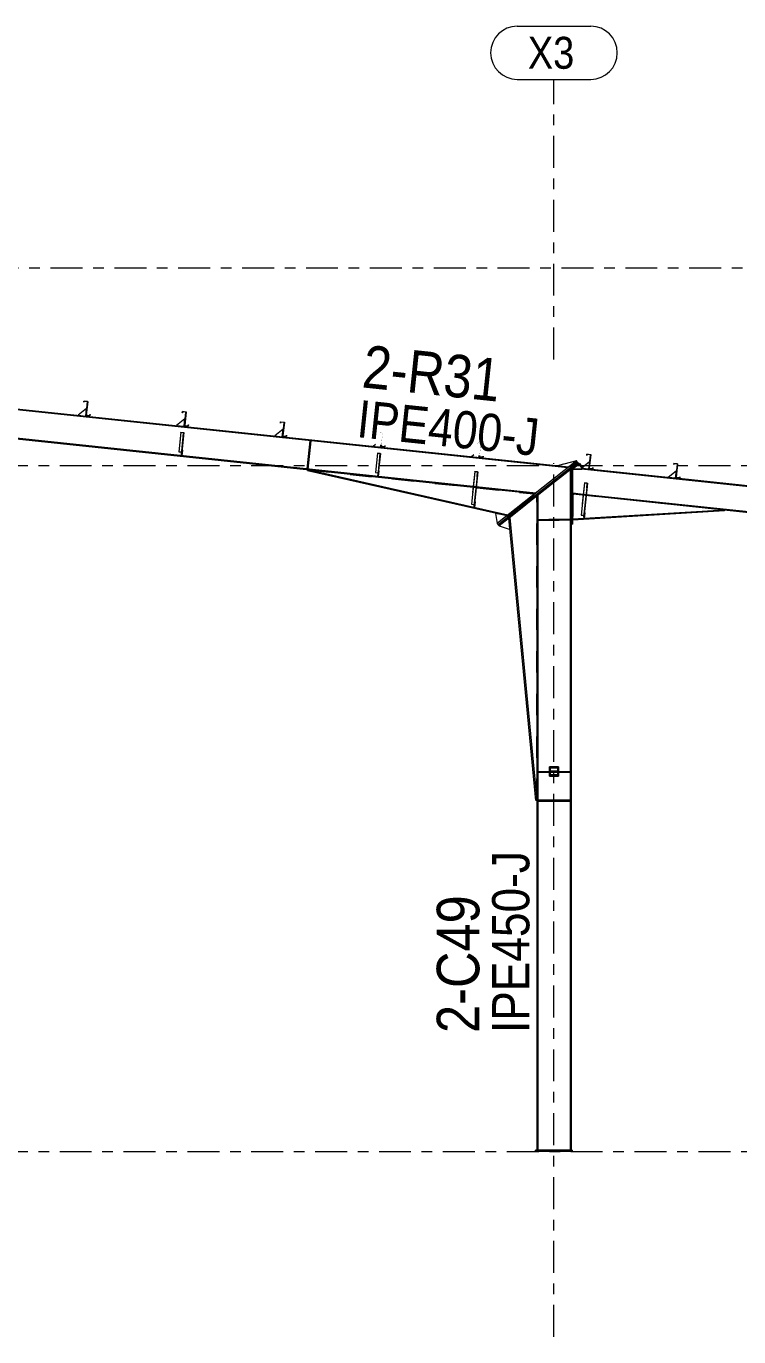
# Model space of a CAD drawing. Header units: millimetres. Extents: x -94 to 729, y -75 to 499.
# Drawn here: x 316.9 to 383.8, y -3.1 to 120 of the extents above; entities that cross this region are included whole.
import ezdxf

# ---------------------------------------------------------------- set-up
doc = ezdxf.new("R2010")
doc.units = ezdxf.units.MM
for name, pattern in [('XKITLINE00', [0]), ('XKITLINE02', [4, 2, -2]), ('XKITLINE03', [6, 3, -1, 1, -1])]:
    doc.linetypes.add(name, pattern=pattern)
for name, color, linetype, lineweight in [('Part', 2, 'Continuous', 0), ('PartMark', 7, 'Continuous', 0), ('S-grid', 1, 'Continuous', 0)]:
    doc.layers.add(name, color=color, linetype=linetype, lineweight=lineweight)
doc.styles.add('ARIAL', font='ARIAL.TTF')

# ---------------------------------------------------------------- blocks, each defined once
blk = doc.blocks.new('*A101')
at = {"layer": 'Part'}
blk.add_hatch(color=3, dxfattribs=at).paths.add_polyline_path([(349.84, 79.89), (349.84, 79.91), (350.12, 79.88), (350.09, 79.52), (350.07, 79.52), (350.11, 79.86)], flags=17)
blk = doc.blocks.new('*A102')
at = {"layer": 'Part'}
blk.add_hatch(color=3, dxfattribs=at).paths.add_polyline_path([(369.29, 77.1), (369.3, 77.12), (369.58, 77.09), (369.53, 76.63), (369.52, 76.63), (369.56, 77.07)], flags=17)
blk = doc.blocks.new('*A109')
at = {"layer": 'Part'}
blk.add_hatch(color=3, dxfattribs=at).paths.add_polyline_path([(331.37, 81.84), (331.37, 81.86), (331.65, 81.83), (331.62, 81.47), (331.6, 81.47), (331.64, 81.81)], flags=17)
blk = doc.blocks.new('*A110')
at = {"layer": 'Part'}
blk.add_hatch(color=3, dxfattribs=at).paths.add_polyline_path([(350.54, 80.51), (350.55, 80.6), (350.56, 80.6), (350.55, 80.5), (350.19, 80.53), (350.33, 81.81), (350, 81.85), (349.99, 81.76), (349.98, 81.76), (349.99, 81.86), (350.34, 81.83), (350.21, 80.55)], flags=17)
blk = doc.blocks.new('*A111')
at = {"layer": 'Part'}
blk.add_hatch(color=3, dxfattribs=at).paths.add_polyline_path([(350.54, 80.51), (350.55, 80.6), (350.56, 80.6), (350.55, 80.5), (350.19, 80.53), (350.33, 81.81), (350, 81.85), (349.99, 81.76), (349.98, 81.76), (349.99, 81.86), (350.34, 81.83), (350.21, 80.55)], flags=17)
blk = doc.blocks.new('*A120')
at = {"layer": 'Part'}
blk.add_hatch(color=3, dxfattribs=at).paths.add_polyline_path([(341.3, 81.49), (341.31, 81.58), (341.32, 81.58), (341.31, 81.47), (340.96, 81.51), (341.09, 82.79), (340.76, 82.82), (340.75, 82.73), (340.74, 82.73), (340.75, 82.84), (341.11, 82.8), (340.97, 81.52)], flags=17)
blk = doc.blocks.new('*A121')
at = {"layer": 'Part'}
blk.add_hatch(color=3, dxfattribs=at).paths.add_polyline_path([(341.3, 81.49), (341.31, 81.58), (341.32, 81.58), (341.31, 81.47), (340.96, 81.51), (341.09, 82.79), (340.76, 82.82), (340.75, 82.73), (340.74, 82.73), (340.75, 82.84), (341.11, 82.8), (340.97, 81.52)], flags=17)
blk = doc.blocks.new('*A122')
at = {"layer": 'Part'}
blk.add_hatch(color=3, dxfattribs=at).paths.add_polyline_path([(332.07, 82.46), (332.08, 82.55), (332.09, 82.55), (332.08, 82.44), (331.72, 82.48), (331.86, 83.76), (331.53, 83.8), (331.52, 83.7), (331.51, 83.7), (331.52, 83.81), (331.87, 83.77), (331.74, 82.49)], flags=17)
blk = doc.blocks.new('*A123')
at = {"layer": 'Part'}
blk.add_hatch(color=3, dxfattribs=at).paths.add_polyline_path([(332.07, 82.46), (332.08, 82.55), (332.09, 82.55), (332.08, 82.44), (331.72, 82.48), (331.86, 83.76), (331.53, 83.8), (331.52, 83.7), (331.51, 83.7), (331.52, 83.81), (331.87, 83.77), (331.74, 82.49)], flags=17)
blk = doc.blocks.new('*A124')
at = {"layer": 'Part'}
blk.add_hatch(color=3, dxfattribs=at).paths.add_polyline_path([(322.83, 83.43), (322.84, 83.53), (322.86, 83.53), (322.84, 83.42), (322.49, 83.46), (322.62, 84.74), (322.29, 84.77), (322.28, 84.68), (322.27, 84.68), (322.28, 84.79), (322.64, 84.75), (322.5, 83.47)], flags=17)
blk = doc.blocks.new('*A125')
at = {"layer": 'Part'}
blk.add_hatch(color=3, dxfattribs=at).paths.add_polyline_path([(322.83, 83.43), (322.84, 83.53), (322.86, 83.53), (322.84, 83.42), (322.49, 83.46), (322.62, 84.74), (322.29, 84.77), (322.28, 84.68), (322.27, 84.68), (322.28, 84.79), (322.64, 84.75), (322.5, 83.47)], flags=17)
blk = doc.blocks.new('*A126')
at = {"layer": 'Part'}
h = blk.add_hatch(color=3, dxfattribs=at)
h.paths.add_polyline_path([(366.07, 49.64), (366.07, 50.36), (366.79, 50.36), (366.79, 49.64)], flags=17)
h.paths.add_polyline_path([(366.1, 50.33), (366.1, 49.67), (366.76, 49.67), (366.76, 50.33)])
blk = doc.blocks.new('*A133')
at = {"layer": 'Part'}
blk.add_hatch(color=3, dxfattribs=at).paths.add_polyline_path([(370.07, 78.45), (370.08, 78.54), (370.09, 78.54), (370.08, 78.44), (369.73, 78.47), (369.86, 79.75), (369.53, 79.79), (369.52, 79.69), (369.51, 79.7), (369.52, 79.8), (369.88, 79.77), (369.74, 78.49)], flags=17)
blk = doc.blocks.new('*A136')
at = {"layer": 'Part'}
blk.add_hatch(color=3, dxfattribs=at).paths.add_polyline_path([(378.24, 77.59), (378.25, 77.68), (378.26, 77.68), (378.25, 77.57), (377.9, 77.61), (378.03, 78.89), (377.7, 78.93), (377.69, 78.83), (377.68, 78.83), (377.69, 78.94), (378.04, 78.9), (377.91, 77.62)], flags=17)
blk = doc.blocks.new('*A139')
at = {"layer": 'Part'}
blk.add_hatch(color=3, dxfattribs=at).paths.add_polyline_path([(359.77, 79.54), (359.78, 79.63), (359.79, 79.63), (359.78, 79.52), (359.43, 79.56), (359.56, 80.84), (359.23, 80.88), (359.22, 80.78), (359.21, 80.78), (359.22, 80.89), (359.58, 80.85), (359.44, 79.57)], flags=17)
blk = doc.blocks.new('*A140')
at = {"layer": 'Part'}
blk.add_hatch(color=3, dxfattribs=at).paths.add_polyline_path([(359.77, 79.54), (359.78, 79.63), (359.79, 79.63), (359.78, 79.52), (359.43, 79.56), (359.56, 80.84), (359.23, 80.88), (359.22, 80.78), (359.21, 80.78), (359.22, 80.89), (359.58, 80.85), (359.44, 79.57)], flags=17)
blk = doc.blocks.new('*A141')
at = {"layer": 'Part'}
blk.add_hatch(color=3, dxfattribs=at).paths.add_polyline_path([(370.07, 78.45), (370.08, 78.54), (370.09, 78.54), (370.08, 78.44), (369.73, 78.47), (369.86, 79.75), (369.53, 79.79), (369.52, 79.69), (369.51, 79.7), (369.52, 79.8), (369.88, 79.77), (369.74, 78.49)], flags=17)
blk = doc.blocks.new('*A144')
at = {"layer": 'Part'}
blk.add_hatch(color=3, dxfattribs=at).paths.add_polyline_path([(378.24, 77.59), (378.25, 77.68), (378.26, 77.68), (378.25, 77.57), (377.9, 77.61), (378.03, 78.89), (377.7, 78.93), (377.69, 78.83), (377.68, 78.83), (377.69, 78.94), (378.04, 78.9), (377.91, 77.62)], flags=17)
blk = doc.blocks.new('*A145')
at = {"layer": 'Part'}
blk.add_hatch(color=3, dxfattribs=at).paths.add_polyline_path([(358.99, 78.16), (358.99, 78.19), (359.28, 78.16), (359.23, 77.69), (359.22, 77.69), (359.26, 78.14)], flags=17)
blk = doc.blocks.new('*A549')
at = {"layer": 'S-grid', "color": 1, "linetype": 'XKITLINE03', "lineweight": 0}
blk.add_line((283.14, 97.32), (588.78, 97.32), dxfattribs=at)
blk = doc.blocks.new('*A550')
at = {"layer": 'S-grid', "color": 1, "linetype": 'XKITLINE03', "lineweight": 0}
blk.add_line((-10, 78.75), (433.44, 78.75), dxfattribs=at)
blk = doc.blocks.new('*A551')
at = {"layer": 'S-grid', "color": 1, "linetype": 'XKITLINE03', "lineweight": 0}
blk.add_line((-10, 14.29), (588.78, 14.29), dxfattribs=at)
blk = doc.blocks.new('*A893')
at = {"layer": 'Part', "color": 7, "linetype": 'XKITLINE02', "lineweight": 0}
for p, q in [((368.19, 76.05), (368.19, 78.39)), ((368.19, 78.39), (369.01, 78.39)), ((369.02, 78.4), (369.01, 78.39)), ((369.02, 78.4), (369.11, 78.47)), ((369.72, 78.4), (369.11, 78.47)), ((369.11, 78.47), (369.11, 78.47)), ((377.89, 77.54), (377.14, 77.62)), ((387.12, 76.57), (386.38, 76.65)), ((369.46, 75.92), (369.17, 75.95)), ((369.47, 75.99), (369.18, 76.02)), ((396.36, 75.59), (395.61, 75.67)), ((405.59, 74.62), (404.85, 74.7)), ((414.83, 73.65), (414.08, 73.72)), ((424.06, 72.67), (423.31, 72.75)), ((433.3, 71.7), (432.55, 71.78)), ((442.53, 70.72), (441.78, 70.8)), ((451.76, 69.75), (451.02, 69.83)), ((453.19, 69.6), (452.23, 69.7)), ((453.29, 69.59), (453.03, 67.1))]:
    blk.add_line(p, q, dxfattribs=at)
at = {"layer": 'Part', "color": 2, "linetype": 'XKITLINE00', "lineweight": 0}
for p, q in [((369.02, 78.4), (369.11, 78.47)), ((453.28, 69.51), (369.02, 78.4)), ((369.11, 78.47), (453.29, 69.59)), ((377.14, 77.62), (369.72, 78.4)), ((386.38, 76.65), (377.89, 77.54)), ((395.61, 75.67), (387.12, 76.57)), ((369.18, 76.02), (368.19, 76.13)), ((369.17, 75.95), (368.19, 76.05)), ((453.03, 67.1), (369.46, 75.92)), ((453.04, 67.18), (369.47, 75.99)), ((404.85, 74.7), (396.36, 75.59)), ((414.08, 73.72), (405.59, 74.62)), ((423.31, 72.75), (414.83, 73.65)), ((432.55, 71.78), (424.06, 72.67)), ((441.78, 70.8), (433.3, 71.7)), ((451.02, 69.83), (442.53, 70.72)), ((452.23, 69.7), (451.76, 69.75)), ((453.29, 69.59), (453.19, 69.6))]:
    blk.add_line(p, q, dxfattribs=at)
blk = doc.blocks.new('*A937')
at = {"layer": 'S-grid', "color": 1, "linetype": 'XKITLINE03', "lineweight": 0}
for p, q in [((366.43, 88.7), (366.43, 115.01)), ((366.43, -3.11), (366.43, 78.95))]:
    blk.add_line(p, q, dxfattribs=at)
at = {"layer": 'S-grid', "color": 3, "style": 'ARIAL', "width": 0.85}
blk.add_text('X3', height=3, dxfattribs=at).set_placement((363.98, 116.01))
blk = doc.blocks.new('*A938')
at = {"layer": 'Part', "color": 7, "linetype": 'XKITLINE02', "lineweight": 0}
for p, q in [((282.6, 84.72), (282.9, 87.56)), ((285.24, 84.44), (284.96, 84.47)), ((285.25, 84.53), (284.97, 84.56)), ((367.83, 78.6), (364.62, 76.07)), ((359.12, 76.65), (358.84, 76.68)), ((359.13, 76.74), (358.85, 76.77))]:
    blk.add_line(p, q, dxfattribs=at)
at = {"layer": 'Part', "color": 2, "linetype": 'XKITLINE00', "lineweight": 0}
for p, q in [((367.73, 78.52), (282.89, 87.47)), ((282.9, 87.56), (367.83, 78.6)), ((284.96, 84.47), (282.6, 84.72)), ((284.97, 84.56), (282.61, 84.81)), ((358.84, 76.68), (285.24, 84.44)), ((358.85, 76.77), (285.25, 84.53)), ((364.62, 76.07), (359.12, 76.65)), ((364.72, 76.15), (359.13, 76.74))]:
    blk.add_line(p, q, dxfattribs=at)
blk = doc.blocks.new('*A939')
at = {"layer": 'Part', "color": 7, "linetype": 'XKITLINE02', "lineweight": 0}
for p, q in [((368.04, 78.4), (364.82, 75.86)), ((364.92, 49.96), (364.92, 49.89)), ((367.94, 49.96), (367.94, 49.89)), ((368.04, 14.43), (364.82, 14.43))]:
    blk.add_line(p, q, dxfattribs=at)
at = {"layer": 'Part', "color": 2, "linetype": 'XKITLINE00', "lineweight": 0}
for p, q in [((367.94, 78.32), (367.94, 49.96)), ((368.04, 78.4), (368.04, 14.43)), ((364.82, 75.86), (364.82, 14.43)), ((364.92, 75.94), (364.92, 49.96)), ((364.92, 49.89), (364.92, 14.43)), ((367.94, 49.89), (367.94, 14.43))]:
    blk.add_line(p, q, dxfattribs=at)
blk = doc.blocks.new('*A940')
at = {"layer": 'Part', "color": 7, "linetype": 'XKITLINE02', "lineweight": 0}
for p, q in [((362.2, 73.8), (364.74, 75.8)), ((364.74, 75.8), (364.82, 75.76)), ((364.82, 47.29), (364.82, 75.76)), ((364.82, 75.76), (364.82, 75.76)), ((364.82, 47.29), (364.82, 75.76)), ((364.82, 75.76), (364.82, 75.76))]:
    blk.add_line(p, q, dxfattribs=at)
at = {"layer": 'Part', "color": 2, "linetype": 'XKITLINE00', "lineweight": 0}
for p, q in [((364.82, 75.76), (364.74, 75.8)), ((362.3, 73.87), (364.82, 47.29)), ((364.72, 47.28), (362.2, 73.8)), ((364.82, 47.29), (364.72, 47.28))]:
    blk.add_line(p, q, dxfattribs=at)
blk = doc.blocks.new('*A941')
at = {"layer": 'Part', "color": 2, "linetype": 'XKITLINE00', "lineweight": 0}
for p, q in [((343.31, 78.32), (343.29, 78.23)), ((362, 74), (343.29, 78.23)), ((362.09, 74.08), (343.31, 78.32)), ((362.09, 74.08), (364.53, 76)), ((364.51, 76.08), (364.53, 76)), ((364.53, 76), (364.51, 76.08)), ((364.53, 76), (364.53, 76))]:
    blk.add_line(p, q, dxfattribs=at)
at = {"layer": 'Part', "color": 7, "linetype": 'XKITLINE02', "lineweight": 0}
for p, q in [((343.31, 78.32), (364.51, 76.08)), ((362, 74), (364.53, 76))]:
    blk.add_line(p, q, dxfattribs=at)
blk = doc.blocks.new('*A942')
at = {"layer": 'Part', "color": 7, "linetype": 'XKITLINE02', "lineweight": 0}
for p, q in [((349.84, 79.91), (349.65, 78.08)), ((350.11, 79.86), (349.89, 77.84)), ((349.91, 77.83), (350.12, 79.88)), ((349.65, 78.09), (349.93, 78.06)), ((349.65, 78.08), (349.92, 78.05)), ((349.89, 77.84), (349.91, 77.83))]:
    blk.add_line(p, q, dxfattribs=at)
blk = doc.blocks.new('*A943')
at = {"layer": 'Part', "color": 2, "linetype": 'XKITLINE00', "lineweight": 0}
for p, q in [((349.84, 79.89), (349.65, 78.08)), ((349.84, 79.89), (349.84, 79.91)), ((349.84, 79.91), (350.12, 79.88)), ((350.11, 79.86), (349.84, 79.89)), ((350.07, 79.52), (349.89, 77.84)), ((350.12, 79.88), (349.93, 78.02)), ((350.07, 79.52), (350.11, 79.86)), ((350.09, 79.52), (350.07, 79.52)), ((349.65, 78.08), (349.92, 78.05)), ((349.89, 77.84), (349.91, 77.83))]:
    blk.add_line(p, q, dxfattribs=at)
at = {"layer": 'Part', "color": 7, "linetype": 'XKITLINE02', "lineweight": 0}
for p, q in [((349.65, 78.09), (349.93, 78.06)), ((349.93, 78.02), (349.91, 77.83))]:
    blk.add_line(p, q, dxfattribs=at)
blk = doc.blocks.new('*A944')
at = {"layer": 'Part', "color": 7, "linetype": 'XKITLINE02', "lineweight": 0}
for p, q in [((362.12, 73.73), (361.27, 73.07)), ((362.31, 72.73), (362.21, 73.69))]:
    blk.add_line(p, q, dxfattribs=at)
at = {"layer": 'Part', "color": 2, "linetype": 'XKITLINE00', "lineweight": 0}
for p, q in [((361.27, 73.07), (362.31, 72.73)), ((362.21, 73.69), (362.12, 73.73))]:
    blk.add_line(p, q, dxfattribs=at)
blk = doc.blocks.new('*A945')
at = {"layer": 'Part', "color": 2, "linetype": 'XKITLINE00', "lineweight": 0}
for p, q in [((360.95, 74.24), (361.1, 73.29)), ((361.9, 74.03), (361.92, 73.94))]:
    blk.add_line(p, q, dxfattribs=at)
at = {"layer": 'Part', "color": 7, "linetype": 'XKITLINE02', "lineweight": 0}
for p, q in [((361.9, 74.03), (360.95, 74.24)), ((361.92, 73.94), (361.1, 73.29))]:
    blk.add_line(p, q, dxfattribs=at)
blk = doc.blocks.new('*A946')
at = {"layer": 'Part', "color": 2, "linetype": 'XKITLINE00', "lineweight": 0}
for p, q in [((368.56, 79.17), (361.1, 73.29)), ((368.64, 79.06), (361.18, 73.18)), ((368.64, 79.06), (368.56, 79.17)), ((361.1, 73.29), (361.18, 73.18))]:
    blk.add_line(p, q, dxfattribs=at)
blk = doc.blocks.new('*A947')
at = {"layer": 'Part', "color": 2, "linetype": 'XKITLINE00', "lineweight": 0}
for p, q in [((368.64, 79.06), (361.18, 73.18)), ((368.73, 78.95), (361.27, 73.07)), ((368.73, 78.95), (368.64, 79.06)), ((361.27, 73.07), (361.18, 73.18))]:
    blk.add_line(p, q, dxfattribs=at)
blk = doc.blocks.new('*A948')
at = {"layer": 'Part', "color": 2, "linetype": 'XKITLINE00', "lineweight": 0}
for p, q in [((369.82, 79.69), (369.68, 78.41)), ((369.85, 79.68), (369.82, 79.69)), ((369.72, 78.4), (369.68, 78.41)), ((369.73, 78.47), (369.72, 78.4))]:
    blk.add_line(p, q, dxfattribs=at)
at = {"layer": 'Part', "color": 7, "linetype": 'XKITLINE02', "lineweight": 0}
blk.add_line((369.73, 78.47), (369.85, 79.68), dxfattribs=at)
blk = doc.blocks.new('*A949')
at = {"layer": 'Part', "color": 2, "linetype": 'XKITLINE00', "lineweight": 0}
for p, q in [((369.29, 77.1), (368.97, 74.07)), ((369.52, 76.63), (369.23, 73.88)), ((369.58, 77.09), (369.27, 74.12)), ((369.29, 77.1), (369.3, 77.12)), ((369.56, 77.07), (369.29, 77.1)), ((369.3, 77.12), (369.58, 77.09)), ((369.52, 76.63), (369.56, 77.07)), ((369.52, 76.63), (369.53, 76.63)), ((368.97, 74.07), (369.24, 74.04)), ((369.23, 73.88), (369.24, 73.88))]:
    blk.add_line(p, q, dxfattribs=at)
at = {"layer": 'Part', "color": 7, "linetype": 'XKITLINE02', "lineweight": 0}
for p, q in [((369.26, 74.05), (368.98, 74.08)), ((369.27, 74.12), (369.24, 73.88))]:
    blk.add_line(p, q, dxfattribs=at)
blk = doc.blocks.new('*A950')
at = {"layer": 'Part', "color": 2, "linetype": 'XKITLINE00', "lineweight": 0}
for p, q in [((367.32, 78.86), (366.77, 78.71)), ((367.36, 78.87), (367.32, 78.86)), ((368.56, 79.17), (367.36, 78.87)), ((367.73, 78.61), (367.92, 78.67))]:
    blk.add_line(p, q, dxfattribs=at)
at = {"layer": 'Part', "color": 7, "linetype": 'XKITLINE02', "lineweight": 0}
for p, q in [((367.92, 78.67), (368.56, 79.17)), ((366.77, 78.71), (367.73, 78.61))]:
    blk.add_line(p, q, dxfattribs=at)
blk = doc.blocks.new('*A951')
at = {"layer": 'Part', "color": 2, "linetype": 'XKITLINE00', "lineweight": 0}
for p, q in [((364.92, 73.68), (367.94, 73.68)), ((367.94, 73.61), (364.92, 73.61))]:
    blk.add_line(p, q, dxfattribs=at)
at = {"layer": 'Part', "color": 7, "linetype": 'XKITLINE02', "lineweight": 0}
for p, q in [((364.92, 73.61), (364.92, 73.68)), ((365.03, 73.61), (365.03, 73.68)), ((367.83, 73.61), (367.83, 73.68)), ((367.94, 73.68), (367.94, 73.61))]:
    blk.add_line(p, q, dxfattribs=at)
blk = doc.blocks.new('*A952')
at = {"layer": 'Part', "color": 7, "linetype": 'XKITLINE02', "lineweight": 0}
for p, q in [((367.94, 73.68), (364.92, 73.68)), ((364.92, 73.61), (364.92, 73.68)), ((364.92, 73.61), (367.94, 73.61)), ((365.03, 73.61), (365.03, 73.68)), ((367.83, 73.61), (367.83, 73.68)), ((367.94, 73.61), (367.94, 73.68))]:
    blk.add_line(p, q, dxfattribs=at)
blk = doc.blocks.new('*A953')
at = {"layer": 'Part', "color": 2, "linetype": 'XKITLINE00', "lineweight": 0}
for p, q in [((368.05, 73.24), (368.05, 78.39)), ((368.05, 78.39), (368.18, 78.39)), ((368.19, 78.39), (368.18, 78.39)), ((368.19, 73.24), (368.19, 78.39)), ((368.19, 73.24), (368.05, 73.24))]:
    blk.add_line(p, q, dxfattribs=at)
at = {"layer": 'Part', "color": 7, "linetype": 'XKITLINE02', "lineweight": 0}
for q in [(368.18, 78.39), (368.19, 78.39)]:
    blk.add_line((368.18, 78.39), q, dxfattribs=at)
blk = doc.blocks.new('*A954')
at = {"layer": 'Part', "color": 2, "linetype": 'XKITLINE00', "lineweight": 0}
for p, q in [((369.1, 78.59), (369.76, 79.12)), ((369.68, 78.41), (369.11, 78.47))]:
    blk.add_line(p, q, dxfattribs=at)
at = {"layer": 'Part', "color": 7, "linetype": 'XKITLINE02', "lineweight": 0}
for p, q in [((369.76, 79.12), (369.68, 78.41)), ((368.97, 78.48), (369.1, 78.59)), ((369.11, 78.47), (368.97, 78.48))]:
    blk.add_line(p, q, dxfattribs=at)
blk = doc.blocks.new('*A955')
at = {"layer": 'Part', "color": 2, "linetype": 'XKITLINE00', "lineweight": 0}
for p, q in [((369.27, 74.12), (369.23, 73.76)), ((369.32, 74.29), (369.27, 73.76)), ((369.29, 74.29), (369.32, 74.29))]:
    blk.add_line(p, q, dxfattribs=at)
at = {"layer": 'Part', "color": 7, "linetype": 'XKITLINE02', "lineweight": 0}
for p, q in [((369.27, 74.12), (369.29, 74.29)), ((369.27, 73.76), (369.23, 73.76)), ((369.24, 73.87), (369.28, 73.86)), ((369.27, 73.76), (369.27, 73.76))]:
    blk.add_line(p, q, dxfattribs=at)
blk = doc.blocks.new('*A956')
at = {"layer": 'Part', "color": 7, "linetype": 'XKITLINE02', "lineweight": 0}
for p, q in [((369.29, 74.29), (369.23, 73.76)), ((369.27, 73.76), (369.32, 74.29)), ((369.32, 74.29), (369.29, 74.29)), ((369.23, 73.76), (369.27, 73.76)), ((369.24, 73.87), (369.28, 73.86))]:
    blk.add_line(p, q, dxfattribs=at)
blk = doc.blocks.new('*A957')
at = {"layer": 'Part', "color": 7, "linetype": 'XKITLINE02', "lineweight": 0}
for p, q in [((369.3, 77.12), (368.97, 74.07)), ((369.56, 77.07), (369.23, 73.88)), ((369.24, 73.88), (369.58, 77.09)), ((368.97, 74.07), (369.24, 74.04)), ((368.98, 74.08), (369.26, 74.05)), ((369.23, 73.88), (369.24, 73.88))]:
    blk.add_line(p, q, dxfattribs=at)
blk = doc.blocks.new('*A958')
at = {"layer": 'Part', "color": 2, "linetype": 'XKITLINE00', "lineweight": 0}
for p, q in [((368.74, 78.94), (368.13, 78.45)), ((368.79, 78.87), (368.18, 78.39)), ((368.79, 78.87), (368.74, 78.94)), ((368.18, 78.39), (368.13, 78.45))]:
    blk.add_line(p, q, dxfattribs=at)
blk = doc.blocks.new('*A959')
at = {"layer": 'Part', "color": 2, "linetype": 'XKITLINE00', "lineweight": 0}
for p, q in [((368.75, 78.92), (368.8, 78.97)), ((369.11, 78.47), (368.79, 78.87)), ((368.8, 78.97), (369.16, 78.51)), ((369.16, 78.51), (369.11, 78.47))]:
    blk.add_line(p, q, dxfattribs=at)
at = {"layer": 'Part', "color": 7, "linetype": 'XKITLINE02', "lineweight": 0}
blk.add_line((368.79, 78.87), (368.75, 78.92), dxfattribs=at)
blk = doc.blocks.new('*A960')
at = {"layer": 'Part', "color": 7, "linetype": 'XKITLINE02', "lineweight": 0}
for p, q in [((368.79, 78.87), (368.18, 78.39)), ((369.11, 78.47), (368.79, 78.87)), ((368.19, 78.39), (368.18, 78.39)), ((369.11, 78.47), (369.02, 78.4))]:
    blk.add_line(p, q, dxfattribs=at)
at = {"layer": 'Part', "color": 2, "linetype": 'XKITLINE00', "lineweight": 0}
for p, q in [((369.01, 78.39), (368.19, 78.39)), ((369.02, 78.4), (369.01, 78.39))]:
    blk.add_line(p, q, dxfattribs=at)
blk = doc.blocks.new('*A964')
at = {"layer": 'Part', "color": 2, "linetype": 'XKITLINE00', "lineweight": 0}
for p, q in [((377.99, 78.82), (377.85, 77.55)), ((378.02, 78.82), (377.99, 78.82)), ((377.9, 77.61), (377.89, 77.54)), ((377.89, 77.54), (377.85, 77.55))]:
    blk.add_line(p, q, dxfattribs=at)
at = {"layer": 'Part', "color": 7, "linetype": 'XKITLINE02', "lineweight": 0}
blk.add_line((377.9, 77.61), (378.02, 78.82), dxfattribs=at)
blk = doc.blocks.new('*A965')
at = {"layer": 'Part', "color": 2, "linetype": 'XKITLINE00', "lineweight": 0}
for p, q in [((377.14, 77.62), (377.93, 78.26)), ((377.85, 77.55), (377.14, 77.62))]:
    blk.add_line(p, q, dxfattribs=at)
at = {"layer": 'Part', "color": 7, "linetype": 'XKITLINE02', "lineweight": 0}
blk.add_line((377.85, 77.55), (377.93, 78.26), dxfattribs=at)
blk = doc.blocks.new('*A1013')
at = {"layer": 'Part', "color": 2, "linetype": 'XKITLINE00', "lineweight": 0}
blk.add_line((340.99, 82.15), (340.2, 81.52), dxfattribs=at)
at = {"layer": 'Part', "color": 7, "linetype": 'XKITLINE02', "lineweight": 0}
for p, q in [((340.2, 81.52), (340.91, 81.44)), ((340.91, 81.44), (340.99, 82.15))]:
    blk.add_line(p, q, dxfattribs=at)
blk = doc.blocks.new('*A1014')
at = {"layer": 'Part', "color": 2, "linetype": 'XKITLINE00', "lineweight": 0}
for p, q in [((341.05, 82.72), (340.91, 81.44)), ((341.09, 82.72), (341.05, 82.72)), ((340.96, 81.51), (340.95, 81.44))]:
    blk.add_line(p, q, dxfattribs=at)
at = {"layer": 'Part', "color": 7, "linetype": 'XKITLINE02', "lineweight": 0}
for p, q in [((340.96, 81.51), (341.09, 82.72)), ((340.95, 81.44), (340.91, 81.44))]:
    blk.add_line(p, q, dxfattribs=at)
blk = doc.blocks.new('*A1015')
at = {"layer": 'Part', "color": 2, "linetype": 'XKITLINE00', "lineweight": 0}
blk.add_line((331.76, 83.13), (330.97, 82.49), dxfattribs=at)
at = {"layer": 'Part', "color": 7, "linetype": 'XKITLINE02', "lineweight": 0}
for p, q in [((330.97, 82.49), (331.68, 82.42)), ((331.68, 82.42), (331.76, 83.13))]:
    blk.add_line(p, q, dxfattribs=at)
blk = doc.blocks.new('*A1016')
at = {"layer": 'Part', "color": 7, "linetype": 'XKITLINE02', "lineweight": 0}
for p, q in [((331.46, 79.97), (331.48, 80.2)), ((331.46, 79.66), (331.43, 79.66)), ((331.44, 79.77), (331.47, 79.77))]:
    blk.add_line(p, q, dxfattribs=at)
at = {"layer": 'Part', "color": 2, "linetype": 'XKITLINE00', "lineweight": 0}
for p, q in [((331.52, 80.19), (331.46, 79.66)), ((331.48, 80.2), (331.52, 80.19)), ((331.43, 79.66), (331.46, 79.97))]:
    blk.add_line(p, q, dxfattribs=at)
blk = doc.blocks.new('*A1017')
at = {"layer": 'Part', "color": 2, "linetype": 'XKITLINE00', "lineweight": 0}
for p, q in [((331.82, 83.69), (331.68, 82.42)), ((331.85, 83.69), (331.82, 83.69)), ((331.72, 82.48), (331.72, 82.41))]:
    blk.add_line(p, q, dxfattribs=at)
at = {"layer": 'Part', "color": 7, "linetype": 'XKITLINE02', "lineweight": 0}
for p, q in [((331.72, 82.48), (331.85, 83.69)), ((331.72, 82.41), (331.68, 82.42))]:
    blk.add_line(p, q, dxfattribs=at)
blk = doc.blocks.new('*A1018')
at = {"layer": 'Part', "color": 7, "linetype": 'XKITLINE02', "lineweight": 0}
for p, q in [((331.48, 80.2), (331.43, 79.66)), ((331.46, 79.66), (331.52, 80.19)), ((331.52, 80.19), (331.48, 80.2)), ((331.43, 79.66), (331.46, 79.66)), ((331.44, 79.77), (331.47, 79.77))]:
    blk.add_line(p, q, dxfattribs=at)
blk = doc.blocks.new('*A1019')
at = {"layer": 'Part', "color": 7, "linetype": 'XKITLINE02', "lineweight": 0}
for p, q in [((331.37, 81.86), (331.18, 80.03)), ((331.64, 81.81), (331.42, 79.78)), ((331.44, 79.78), (331.65, 81.83)), ((331.18, 80.04), (331.46, 80.01)), ((331.18, 80.03), (331.45, 80)), ((331.42, 79.78), (331.44, 79.78))]:
    blk.add_line(p, q, dxfattribs=at)
blk = doc.blocks.new('*A1020')
at = {"layer": 'Part', "color": 2, "linetype": 'XKITLINE00', "lineweight": 0}
for p, q in [((331.37, 81.84), (331.18, 80.03)), ((331.37, 81.84), (331.37, 81.86)), ((331.37, 81.86), (331.65, 81.83)), ((331.64, 81.81), (331.37, 81.84)), ((331.6, 81.47), (331.42, 79.78)), ((331.65, 81.83), (331.46, 79.97)), ((331.6, 81.47), (331.64, 81.81)), ((331.62, 81.47), (331.6, 81.47)), ((331.18, 80.03), (331.45, 80)), ((331.42, 79.78), (331.44, 79.78))]:
    blk.add_line(p, q, dxfattribs=at)
at = {"layer": 'Part', "color": 7, "linetype": 'XKITLINE02', "lineweight": 0}
for p, q in [((331.18, 80.04), (331.46, 80.01)), ((331.46, 79.97), (331.44, 79.78))]:
    blk.add_line(p, q, dxfattribs=at)
blk = doc.blocks.new('*A1021')
at = {"layer": 'Part', "color": 2, "linetype": 'XKITLINE00', "lineweight": 0}
blk.add_line((322.52, 84.1), (321.74, 83.46), dxfattribs=at)
at = {"layer": 'Part', "color": 7, "linetype": 'XKITLINE02', "lineweight": 0}
for p, q in [((322.45, 83.39), (322.52, 84.1)), ((321.74, 83.46), (322.45, 83.39))]:
    blk.add_line(p, q, dxfattribs=at)
blk = doc.blocks.new('*A1022')
at = {"layer": 'Part', "color": 2, "linetype": 'XKITLINE00', "lineweight": 0}
for p, q in [((322.58, 84.67), (322.45, 83.39)), ((322.62, 84.66), (322.58, 84.67)), ((322.49, 83.46), (322.48, 83.39))]:
    blk.add_line(p, q, dxfattribs=at)
at = {"layer": 'Part', "color": 7, "linetype": 'XKITLINE02', "lineweight": 0}
for p, q in [((322.49, 83.46), (322.62, 84.66)), ((322.48, 83.39), (322.45, 83.39))]:
    blk.add_line(p, q, dxfattribs=at)
blk = doc.blocks.new('*A1023')
at = {"layer": 'Part', "color": 2, "linetype": 'XKITLINE00', "lineweight": 0}
for p, q in [((343.25, 78.42), (343.53, 81.07)), ((343.6, 81.06), (343.32, 78.41))]:
    blk.add_line(p, q, dxfattribs=at)
at = {"layer": 'Part', "color": 7, "linetype": 'XKITLINE02', "lineweight": 0}
for p, q in [((343.52, 80.97), (343.59, 80.96)), ((343.6, 81.06), (343.53, 81.07)), ((343.32, 78.41), (343.25, 78.42)), ((343.33, 78.51), (343.26, 78.52))]:
    blk.add_line(p, q, dxfattribs=at)
blk = doc.blocks.new('*A1024')
at = {"layer": 'Part', "color": 7, "linetype": 'XKITLINE02', "lineweight": 0}
for p, q in [((343.53, 81.07), (343.25, 78.42)), ((343.32, 78.41), (343.6, 81.06)), ((343.52, 80.97), (343.59, 80.96)), ((343.6, 81.06), (343.53, 81.07)), ((343.25, 78.42), (343.32, 78.41)), ((343.26, 78.52), (343.33, 78.51))]:
    blk.add_line(p, q, dxfattribs=at)
blk = doc.blocks.new('*A1025')
at = {"layer": 'Part', "color": 2, "linetype": 'XKITLINE00', "lineweight": 0}
for p, q in [((350.19, 80.53), (350.21, 80.66)), ((350.55, 80.5), (350.19, 80.53)), ((350.22, 80.66), (350.21, 80.55)), ((350.21, 80.55), (350.54, 80.51)), ((350.54, 80.51), (350.55, 80.6)), ((350.55, 80.6), (350.56, 80.6)), ((350.56, 80.6), (350.55, 80.5))]:
    blk.add_line(p, q, dxfattribs=at)
blk = doc.blocks.new('*A1026')
at = {"layer": 'Part', "color": 2, "linetype": 'XKITLINE00', "lineweight": 0}
for p, q in [((350.19, 80.53), (350.21, 80.66)), ((350.55, 80.5), (350.19, 80.53)), ((350.22, 80.66), (350.21, 80.55)), ((350.21, 80.55), (350.54, 80.51)), ((350.54, 80.51), (350.55, 80.6)), ((350.55, 80.6), (350.56, 80.6)), ((350.56, 80.6), (350.55, 80.5))]:
    blk.add_line(p, q, dxfattribs=at)
blk = doc.blocks.new('*A1027')
at = {"layer": 'Part', "color": 2, "linetype": 'XKITLINE00', "lineweight": 0}
blk.add_line((349.66, 80.72), (349.44, 80.54), dxfattribs=at)
at = {"layer": 'Part', "color": 7, "linetype": 'XKITLINE02', "lineweight": 0}
for p, q in [((349.44, 80.54), (350.15, 80.47)), ((350.15, 80.47), (350.17, 80.67))]:
    blk.add_line(p, q, dxfattribs=at)
blk = doc.blocks.new('*A1028')
at = {"layer": 'Part', "color": 2, "linetype": 'XKITLINE00', "lineweight": 0}
for p, q in [((349.89, 77.71), (349.93, 78.02)), ((349.99, 78.24), (349.93, 77.71)), ((349.95, 78.25), (349.99, 78.24))]:
    blk.add_line(p, q, dxfattribs=at)
at = {"layer": 'Part', "color": 7, "linetype": 'XKITLINE02', "lineweight": 0}
for p, q in [((349.93, 77.71), (349.89, 77.71)), ((349.91, 77.82), (349.94, 77.82)), ((349.93, 78.02), (349.95, 78.25))]:
    blk.add_line(p, q, dxfattribs=at)
blk = doc.blocks.new('*A1029')
at = {"layer": 'Part', "color": 2, "linetype": 'XKITLINE00', "lineweight": 0}
for p, q in [((350.17, 80.67), (350.15, 80.47)), ((350.19, 80.53), (350.18, 80.46))]:
    blk.add_line(p, q, dxfattribs=at)
at = {"layer": 'Part', "color": 7, "linetype": 'XKITLINE02', "lineweight": 0}
for p, q in [((350.18, 80.46), (350.15, 80.47)), ((350.19, 80.53), (350.21, 80.66))]:
    blk.add_line(p, q, dxfattribs=at)
blk = doc.blocks.new('*A1030')
at = {"layer": 'Part', "color": 7, "linetype": 'XKITLINE02', "lineweight": 0}
for p, q in [((349.95, 78.25), (349.89, 77.71)), ((349.89, 77.71), (349.93, 77.71)), ((349.91, 77.82), (349.94, 77.82)), ((349.93, 77.71), (349.99, 78.24)), ((349.99, 78.24), (349.95, 78.25))]:
    blk.add_line(p, q, dxfattribs=at)
blk = doc.blocks.new('*A1042')
at = {"layer": 'Part', "color": 2, "linetype": 'XKITLINE00', "lineweight": 0}
for p, q in [((340.74, 82.73), (340.75, 82.84)), ((340.75, 82.73), (340.74, 82.73)), ((340.75, 82.84), (341.11, 82.8)), ((340.76, 82.82), (340.75, 82.73)), ((341.09, 82.79), (340.76, 82.82)), ((340.96, 81.51), (341.09, 82.79)), ((341.11, 82.8), (340.97, 81.52)), ((341.31, 81.47), (340.96, 81.51)), ((340.97, 81.52), (341.3, 81.49)), ((341.3, 81.49), (341.31, 81.58)), ((341.31, 81.58), (341.32, 81.58)), ((341.32, 81.58), (341.31, 81.47))]:
    blk.add_line(p, q, dxfattribs=at)
blk = doc.blocks.new('*A1043')
at = {"layer": 'Part', "color": 2, "linetype": 'XKITLINE00', "lineweight": 0}
for p, q in [((340.74, 82.73), (340.75, 82.84)), ((340.75, 82.73), (340.74, 82.73)), ((340.75, 82.84), (341.11, 82.8)), ((340.76, 82.82), (340.75, 82.73)), ((341.09, 82.79), (340.76, 82.82)), ((340.96, 81.51), (341.09, 82.79)), ((341.11, 82.8), (340.97, 81.52)), ((341.31, 81.47), (340.96, 81.51)), ((340.97, 81.52), (341.3, 81.49)), ((341.3, 81.49), (341.31, 81.58)), ((341.31, 81.58), (341.32, 81.58)), ((341.32, 81.58), (341.31, 81.47))]:
    blk.add_line(p, q, dxfattribs=at)
blk = doc.blocks.new('*A1044')
at = {"layer": 'Part', "color": 2, "linetype": 'XKITLINE00', "lineweight": 0}
for p, q in [((331.51, 83.7), (331.52, 83.81)), ((331.52, 83.81), (331.87, 83.77)), ((331.53, 83.8), (331.52, 83.7)), ((331.86, 83.76), (331.53, 83.8)), ((331.72, 82.48), (331.86, 83.76)), ((331.87, 83.77), (331.74, 82.49)), ((331.52, 83.7), (331.51, 83.7)), ((331.74, 82.49), (332.07, 82.46)), ((332.07, 82.46), (332.08, 82.55)), ((332.08, 82.55), (332.09, 82.55)), ((332.09, 82.55), (332.08, 82.44)), ((332.08, 82.44), (331.72, 82.48))]:
    blk.add_line(p, q, dxfattribs=at)
blk = doc.blocks.new('*A1045')
at = {"layer": 'Part', "color": 2, "linetype": 'XKITLINE00', "lineweight": 0}
for p, q in [((331.51, 83.7), (331.52, 83.81)), ((331.52, 83.81), (331.87, 83.77)), ((331.53, 83.8), (331.52, 83.7)), ((331.86, 83.76), (331.53, 83.8)), ((331.72, 82.48), (331.86, 83.76)), ((331.87, 83.77), (331.74, 82.49)), ((331.52, 83.7), (331.51, 83.7)), ((331.74, 82.49), (332.07, 82.46)), ((332.07, 82.46), (332.08, 82.55)), ((332.08, 82.55), (332.09, 82.55)), ((332.09, 82.55), (332.08, 82.44)), ((332.08, 82.44), (331.72, 82.48))]:
    blk.add_line(p, q, dxfattribs=at)
blk = doc.blocks.new('*A1046')
at = {"layer": 'Part', "color": 2, "linetype": 'XKITLINE00', "lineweight": 0}
for p, q in [((322.27, 84.68), (322.28, 84.79)), ((322.28, 84.68), (322.27, 84.68)), ((322.28, 84.79), (322.64, 84.75)), ((322.29, 84.77), (322.28, 84.68)), ((322.62, 84.74), (322.29, 84.77)), ((322.49, 83.46), (322.62, 84.74)), ((322.64, 84.75), (322.5, 83.47)), ((322.84, 83.42), (322.49, 83.46)), ((322.5, 83.47), (322.83, 83.43)), ((322.83, 83.43), (322.84, 83.53)), ((322.84, 83.53), (322.86, 83.53)), ((322.86, 83.53), (322.84, 83.42))]:
    blk.add_line(p, q, dxfattribs=at)
blk = doc.blocks.new('*A1047')
at = {"layer": 'Part', "color": 2, "linetype": 'XKITLINE00', "lineweight": 0}
for p, q in [((322.27, 84.68), (322.28, 84.79)), ((322.28, 84.68), (322.27, 84.68)), ((322.28, 84.79), (322.64, 84.75)), ((322.29, 84.77), (322.28, 84.68)), ((322.62, 84.74), (322.29, 84.77)), ((322.49, 83.46), (322.62, 84.74)), ((322.64, 84.75), (322.5, 83.47)), ((322.84, 83.42), (322.49, 83.46)), ((322.5, 83.47), (322.83, 83.43)), ((322.83, 83.43), (322.84, 83.53)), ((322.84, 83.53), (322.86, 83.53)), ((322.86, 83.53), (322.84, 83.42))]:
    blk.add_line(p, q, dxfattribs=at)
blk = doc.blocks.new('*A1048')
at = {"layer": 'Part', "color": 7, "linetype": 'XKITLINE02', "lineweight": 0}
for p, q in [((366.79, 50.36), (366.07, 50.36)), ((366.07, 50.36), (366.07, 49.64)), ((366.07, 49.64), (366.79, 49.64)), ((366.1, 50.33), (366.76, 50.33)), ((366.1, 49.67), (366.1, 50.33)), ((366.76, 49.67), (366.1, 49.67)), ((366.76, 50.33), (366.76, 49.67)), ((366.79, 49.64), (366.79, 50.36))]:
    blk.add_line(p, q, dxfattribs=at)
blk = doc.blocks.new('*A1049')
at = {"layer": 'Part', "color": 2, "linetype": 'XKITLINE00', "lineweight": 0}
for p, q in [((366.07, 50.36), (366.07, 49.64)), ((366.07, 50.36), (366.79, 50.36)), ((366.79, 49.64), (366.07, 49.64)), ((366.1, 49.67), (366.1, 50.33)), ((366.1, 50.33), (366.76, 50.33)), ((366.76, 49.67), (366.1, 49.67)), ((366.76, 50.33), (366.76, 49.67)), ((366.79, 50.36), (366.79, 49.64))]:
    blk.add_line(p, q, dxfattribs=at)
blk = doc.blocks.new('*A1050')
at = {"layer": 'Part', "color": 2, "linetype": 'XKITLINE00', "lineweight": 0}
for p, q in [((368.14, 14.43), (364.71, 14.43)), ((364.71, 14.29), (364.71, 14.43)), ((368.14, 14.29), (364.71, 14.29)), ((368.14, 14.43), (368.14, 14.29))]:
    blk.add_line(p, q, dxfattribs=at)
blk = doc.blocks.new('*A1051')
at = {"layer": 'Part', "color": 7, "linetype": 'XKITLINE02', "lineweight": 0}
for p, q in [((367.94, 47.29), (364.92, 47.29)), ((364.92, 47.29), (364.92, 47.22)), ((367.94, 47.22), (364.92, 47.22)), ((365.03, 47.22), (365.03, 47.29)), ((367.83, 47.22), (367.83, 47.29)), ((367.94, 47.22), (367.94, 47.29))]:
    blk.add_line(p, q, dxfattribs=at)
blk = doc.blocks.new('*A1052')
at = {"layer": 'Part', "color": 2, "linetype": 'XKITLINE00', "lineweight": 0}
for p, q in [((367.94, 47.29), (364.92, 47.29)), ((364.92, 47.22), (367.94, 47.22))]:
    blk.add_line(p, q, dxfattribs=at)
at = {"layer": 'Part', "color": 7, "linetype": 'XKITLINE02', "lineweight": 0}
for p, q in [((364.92, 47.29), (364.92, 47.22)), ((365.03, 47.22), (365.03, 47.29)), ((367.83, 47.22), (367.83, 47.29)), ((367.94, 47.29), (367.94, 47.22))]:
    blk.add_line(p, q, dxfattribs=at)
blk = doc.blocks.new('*A1053')
at = {"layer": 'Part', "color": 2, "linetype": 'XKITLINE00', "lineweight": 0}
for p, q in [((366, 49.96), (364.92, 49.96)), ((364.92, 49.89), (364.92, 49.96)), ((366, 49.89), (364.92, 49.89)), ((367.94, 49.96), (366.86, 49.96)), ((367.94, 49.89), (366.86, 49.89)), ((367.94, 49.96), (367.94, 49.89))]:
    blk.add_line(p, q, dxfattribs=at)
at = {"layer": 'Part', "color": 7, "linetype": 'XKITLINE02', "lineweight": 0}
for p, q in [((365.03, 49.89), (365.03, 49.96)), ((366.86, 49.96), (366, 49.96)), ((366.86, 49.89), (366, 49.89)), ((367.83, 49.89), (367.83, 49.96))]:
    blk.add_line(p, q, dxfattribs=at)
blk = doc.blocks.new('*A1054')
at = {"layer": 'Part', "color": 7, "linetype": 'XKITLINE02', "lineweight": 0}
for p, q in [((366, 49.96), (366, 50.04)), ((366, 50.04), (366.86, 50.04)), ((366.86, 49.96), (366, 49.96)), ((366.86, 50.04), (366.86, 49.96))]:
    blk.add_line(p, q, dxfattribs=at)
blk = doc.blocks.new('*A1055')
at = {"layer": 'Part', "color": 2, "linetype": 'XKITLINE00', "lineweight": 0}
for p, q in [((366.86, 50.43), (366, 50.43)), ((366, 50.43), (366, 49.57)), ((366, 49.57), (366.86, 49.57)), ((366.86, 49.57), (366.86, 50.43))]:
    blk.add_line(p, q, dxfattribs=at)
blk = doc.blocks.new('*A1056')
at = {"layer": 'Part', "color": 7, "linetype": 'XKITLINE02', "lineweight": 0}
for p, q in [((367.94, 49.96), (364.92, 49.96)), ((364.92, 49.89), (364.92, 49.96)), ((367.94, 49.89), (364.92, 49.89)), ((365.03, 49.96), (365.03, 49.89)), ((367.83, 49.89), (367.83, 49.96)), ((367.94, 49.96), (367.94, 49.89))]:
    blk.add_line(p, q, dxfattribs=at)
blk = doc.blocks.new('*A1057')
at = {"layer": 'Part', "color": 7, "linetype": 'XKITLINE02', "lineweight": 0}
for p, q in [((366, 50.04), (366, 49.96)), ((366.86, 50.04), (366, 50.04)), ((366, 49.96), (366.86, 49.96)), ((366.86, 49.96), (366.86, 50.04))]:
    blk.add_line(p, q, dxfattribs=at)
blk = doc.blocks.new('*A1058')
at = {"layer": 'Part', "color": 7, "linetype": 'XKITLINE02', "lineweight": 0}
for p, q in [((366, 50.43), (366.86, 50.43)), ((366, 49.57), (366, 50.43)), ((366.86, 49.57), (366, 49.57)), ((366.86, 50.43), (366.86, 49.57))]:
    blk.add_line(p, q, dxfattribs=at)
blk = doc.blocks.new('*A1059')
at = {"layer": 'S-grid', "color": 1, "linetype": 'XKITLINE00', "lineweight": 0}
for p, q in [((362.98, 120.01), (369.88, 120.01)), ((362.98, 115.01), (369.88, 115.01))]:
    blk.add_line(p, q, dxfattribs=at)
for centre, start, end in [((362.98, 117.51), 90, 270), ((369.88, 117.51), 270, 90)]:
    blk.add_arc(centre, 2.5, start, end, dxfattribs=at)
blk = doc.blocks.new('*A1066')
at = {"layer": 'Part', "color": 2, "linetype": 'XKITLINE00', "lineweight": 0}
for p, q in [((369.51, 79.7), (369.52, 79.8)), ((369.52, 79.69), (369.51, 79.7)), ((369.52, 79.8), (369.88, 79.77)), ((369.53, 79.79), (369.52, 79.69)), ((369.86, 79.75), (369.53, 79.79)), ((369.73, 78.47), (369.86, 79.75)), ((369.88, 79.77), (369.74, 78.49)), ((370.08, 78.44), (369.73, 78.47)), ((369.74, 78.49), (370.07, 78.45)), ((370.07, 78.45), (370.08, 78.54)), ((370.08, 78.54), (370.09, 78.54)), ((370.09, 78.54), (370.08, 78.44))]:
    blk.add_line(p, q, dxfattribs=at)
blk = doc.blocks.new('*A1069')
at = {"layer": 'Part', "color": 2, "linetype": 'XKITLINE00', "lineweight": 0}
for p, q in [((377.68, 78.83), (377.69, 78.94)), ((377.69, 78.83), (377.68, 78.83)), ((377.69, 78.94), (378.04, 78.9)), ((377.7, 78.93), (377.69, 78.83)), ((378.03, 78.89), (377.7, 78.93)), ((377.9, 77.61), (378.03, 78.89)), ((378.04, 78.9), (377.91, 77.62)), ((378.25, 77.57), (377.9, 77.61)), ((377.91, 77.62), (378.24, 77.59)), ((378.24, 77.59), (378.25, 77.68)), ((378.25, 77.68), (378.26, 77.68)), ((378.26, 77.68), (378.25, 77.57))]:
    blk.add_line(p, q, dxfattribs=at)
blk = doc.blocks.new('*A1072')
at = {"layer": 'Part', "color": 2, "linetype": 'XKITLINE00', "lineweight": 0}
for p, q in [((359.43, 79.56), (359.44, 79.69)), ((359.78, 79.52), (359.43, 79.56)), ((359.45, 79.69), (359.44, 79.57)), ((359.44, 79.57), (359.77, 79.54)), ((359.77, 79.54), (359.78, 79.63)), ((359.78, 79.63), (359.79, 79.63)), ((359.79, 79.63), (359.78, 79.52))]:
    blk.add_line(p, q, dxfattribs=at)
blk = doc.blocks.new('*A1073')
at = {"layer": 'Part', "color": 2, "linetype": 'XKITLINE00', "lineweight": 0}
for p, q in [((359.43, 79.56), (359.44, 79.69)), ((359.78, 79.52), (359.43, 79.56)), ((359.45, 79.69), (359.44, 79.57)), ((359.44, 79.57), (359.77, 79.54)), ((359.77, 79.54), (359.78, 79.63)), ((359.78, 79.63), (359.79, 79.63)), ((359.79, 79.63), (359.78, 79.52))]:
    blk.add_line(p, q, dxfattribs=at)
blk = doc.blocks.new('*A1074')
at = {"layer": 'Part', "color": 2, "linetype": 'XKITLINE00', "lineweight": 0}
for p, q in [((369.51, 79.7), (369.52, 79.8)), ((369.52, 79.69), (369.51, 79.7)), ((369.52, 79.8), (369.88, 79.77)), ((369.53, 79.79), (369.52, 79.69)), ((369.86, 79.75), (369.53, 79.79)), ((369.73, 78.47), (369.86, 79.75)), ((369.88, 79.77), (369.74, 78.49)), ((370.08, 78.44), (369.73, 78.47)), ((369.74, 78.49), (370.07, 78.45)), ((370.07, 78.45), (370.08, 78.54)), ((370.08, 78.54), (370.09, 78.54)), ((370.09, 78.54), (370.08, 78.44))]:
    blk.add_line(p, q, dxfattribs=at)
blk = doc.blocks.new('*A1077')
at = {"layer": 'Part', "color": 2, "linetype": 'XKITLINE00', "lineweight": 0}
for p, q in [((377.68, 78.83), (377.69, 78.94)), ((377.69, 78.83), (377.68, 78.83)), ((377.69, 78.94), (378.04, 78.9)), ((377.7, 78.93), (377.69, 78.83)), ((378.03, 78.89), (377.7, 78.93)), ((377.9, 77.61), (378.03, 78.89)), ((378.04, 78.9), (377.91, 77.62)), ((378.25, 77.57), (377.9, 77.61)), ((377.91, 77.62), (378.24, 77.59)), ((378.24, 77.59), (378.25, 77.68)), ((378.25, 77.68), (378.26, 77.68)), ((378.26, 77.68), (378.25, 77.57))]:
    blk.add_line(p, q, dxfattribs=at)
blk = doc.blocks.new('*A1078')
at = {"layer": 'Part', "color": 2, "linetype": 'XKITLINE00', "lineweight": 0}
for p, q in [((368.3, 76.04), (368.19, 75.95)), ((382.45, 74.55), (368.19, 73.7)), ((382.45, 74.47), (368.19, 73.62)), ((382.45, 74.47), (382.45, 74.55))]:
    blk.add_line(p, q, dxfattribs=at)
at = {"layer": 'Part', "color": 7, "linetype": 'XKITLINE02', "lineweight": 0}
for p, q in [((368.19, 75.95), (368.19, 73.62)), ((382.45, 74.55), (368.3, 76.04))]:
    blk.add_line(p, q, dxfattribs=at)
blk = doc.blocks.new('*A1079')
at = {"layer": 'Part', "color": 7, "linetype": 'XKITLINE02', "lineweight": 0}
for p, q in [((358.99, 78.19), (358.67, 75.1)), ((359.26, 78.14), (358.92, 74.91)), ((358.94, 74.91), (359.28, 78.16)), ((358.67, 75.11), (358.95, 75.08)), ((358.67, 75.1), (358.94, 75.07)), ((358.92, 74.91), (358.94, 74.91))]:
    blk.add_line(p, q, dxfattribs=at)
blk = doc.blocks.new('*A1080')
at = {"layer": 'Part', "color": 7, "linetype": 'XKITLINE02', "lineweight": 0}
for p, q in [((358.98, 75.33), (358.92, 74.79)), ((358.96, 74.79), (359.02, 75.32)), ((359.02, 75.32), (358.98, 75.33)), ((358.92, 74.79), (358.96, 74.79)), ((358.94, 74.9), (358.97, 74.9))]:
    blk.add_line(p, q, dxfattribs=at)
blk = doc.blocks.new('*A1081')
at = {"layer": 'Part', "color": 2, "linetype": 'XKITLINE00', "lineweight": 0}
for p, q in [((359.4, 79.69), (359.38, 79.49)), ((359.43, 79.56), (359.42, 79.49))]:
    blk.add_line(p, q, dxfattribs=at)
at = {"layer": 'Part', "color": 7, "linetype": 'XKITLINE02', "lineweight": 0}
for p, q in [((359.42, 79.49), (359.38, 79.49)), ((359.43, 79.56), (359.44, 79.69))]:
    blk.add_line(p, q, dxfattribs=at)
blk = doc.blocks.new('*A1082')
at = {"layer": 'Part', "color": 2, "linetype": 'XKITLINE00', "lineweight": 0}
for p, q in [((358.92, 74.79), (358.96, 75.15)), ((359.02, 75.32), (358.96, 74.79)), ((358.98, 75.33), (359.02, 75.32)), ((358.96, 74.79), (358.92, 74.79))]:
    blk.add_line(p, q, dxfattribs=at)
at = {"layer": 'Part', "color": 7, "linetype": 'XKITLINE02', "lineweight": 0}
for p, q in [((358.96, 75.15), (358.98, 75.33)), ((358.94, 74.9), (358.97, 74.9))]:
    blk.add_line(p, q, dxfattribs=at)
blk = doc.blocks.new('*A1083')
at = {"layer": 'Part', "color": 2, "linetype": 'XKITLINE00', "lineweight": 0}
blk.add_line((358.89, 79.75), (358.67, 79.57), dxfattribs=at)
at = {"layer": 'Part', "color": 7, "linetype": 'XKITLINE02', "lineweight": 0}
for p, q in [((358.67, 79.57), (359.38, 79.49)), ((359.38, 79.49), (359.4, 79.69))]:
    blk.add_line(p, q, dxfattribs=at)
blk = doc.blocks.new('*A1084')
at = {"layer": 'Part', "color": 2, "linetype": 'XKITLINE00', "lineweight": 0}
for p, q in [((358.99, 78.16), (358.67, 75.1)), ((359.22, 77.69), (358.92, 74.91)), ((359.28, 78.16), (358.96, 75.15)), ((358.99, 78.16), (358.99, 78.19)), ((358.99, 78.19), (359.28, 78.16)), ((359.26, 78.14), (358.99, 78.16)), ((359.22, 77.69), (359.26, 78.14)), ((359.22, 77.69), (359.23, 77.69)), ((358.67, 75.1), (358.94, 75.07)), ((358.92, 74.91), (358.94, 74.91))]:
    blk.add_line(p, q, dxfattribs=at)
at = {"layer": 'Part', "color": 7, "linetype": 'XKITLINE02', "lineweight": 0}
for p, q in [((358.67, 75.11), (358.95, 75.08)), ((358.94, 74.91), (358.96, 75.15))]:
    blk.add_line(p, q, dxfattribs=at)
blk = doc.blocks.new('*A2370')
at = {"layer": 'PartMark', "color": 3, "style": 'ARIAL', "width": 0.85}
blk.add_text('2-R31', height=4, rotation=-6.0218, dxfattribs=at).set_placement((348.31, 86.09))
at = {"layer": 'PartMark', "color": 7, "style": 'ARIAL', "width": 0.85}
blk.add_text('IPE400-J', height=3.5, rotation=-6.0218, dxfattribs=at).set_placement((347.82, 81.42))
blk = doc.blocks.new('*A2371')
at = {"layer": 'PartMark', "color": 7, "style": 'ARIAL', "width": 0.85}
blk.add_text('IPE450-J', height=3.5, rotation=90.0002, dxfattribs=at).set_placement((364.12, 25.43))
at = {"layer": 'PartMark', "color": 3, "style": 'ARIAL', "width": 0.85}
blk.add_text('2-C49', height=4, rotation=90.0002, dxfattribs=at).set_placement((359.42, 25.43))

msp = doc.modelspace()

# ---------------------------------------------------------------- block references
at = {"lineweight": 0}
for name in ['*A1059', '*A937', '*A549', '*A2370', '*A938', '*A1021', '*A124', '*A125', '*A1046', '*A1047', '*A1022', '*A122', '*A123', '*A1044', '*A1045', '*A1015', '*A1017', '*A120', '*A121', '*A1042', '*A1043', '*A1014', '*A1019', '*A1020', '*A109', '*A1013', '*A110', '*A111', '*A550', '*A1016', '*A1018', '*A1023', '*A1024', '*A1027', '*A1029', '*A1025', '*A1026', '*A139', '*A140', '*A942', '*A943', '*A101', '*A1083', '*A1081', '*A1072', '*A1073', '*A946', '*A947', '*A950', '*A958', '*A960', '*A959', '*A954', '*A133', '*A141', '*A1066', '*A1074', '*A948', '*A136', '*A144', '*A1069', '*A1077', '*A964', '*A941', '*A1028', '*A1030', '*A1079', '*A1084', '*A145', '*A939', '*A953', '*A893', '*A965', '*A949', '*A957', '*A102', '*A1080', '*A1082', '*A940', '*A1078', '*A945', '*A955', '*A956', '*A944', '*A951', '*A952', '*A1053', '*A1056', '*A1055', '*A1058', '*A1054', '*A1057', '*A126', '*A1048', '*A1049', '*A1051', '*A1052', '*A2371', '*A551', '*A1050']:
    msp.add_blockref(name, (0, 0), dxfattribs=at)

doc.saveas('drawing.dxf')
